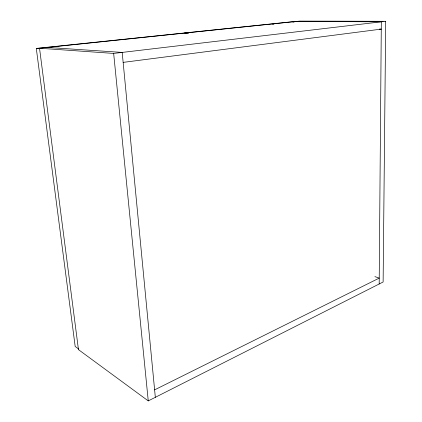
<?xml version="1.0" encoding="UTF-8"?>
<svg xmlns="http://www.w3.org/2000/svg" width="422" height="422" viewBox="0 0 422 422"><rect width="100%" height="100%" fill="white"/><g stroke="black" fill="none" stroke-linecap="round" stroke-linejoin="round"><path stroke-width="0.63" d="M379.183 283.995L381.324 21.817L294.851 21.469L184.704 32.942L188.428 33.032M385.703 21.3L383.123 282.002L148.254 400.9L78.455 349.622L39.531 48.24L299.631 21.1L385.703 21.3L113.66 53.42L39.531 48.24M154.616 389.865L379.23 278.109L374.9 276.616M123.155 62.382L381.266 29.113L379.299 29.086M272.628 24.291L273.931 24.154M292.868 22.166L294.176 22.028M78.777 349.099L75.179 346.462L36.297 48.403L184.071 33.011L188.412 33.116M47.343 47.422L122.195 52.412L155.333 397.318M36.297 48.403L40.032 48.667M113.66 53.42L148.254 400.9"/></g></svg>
